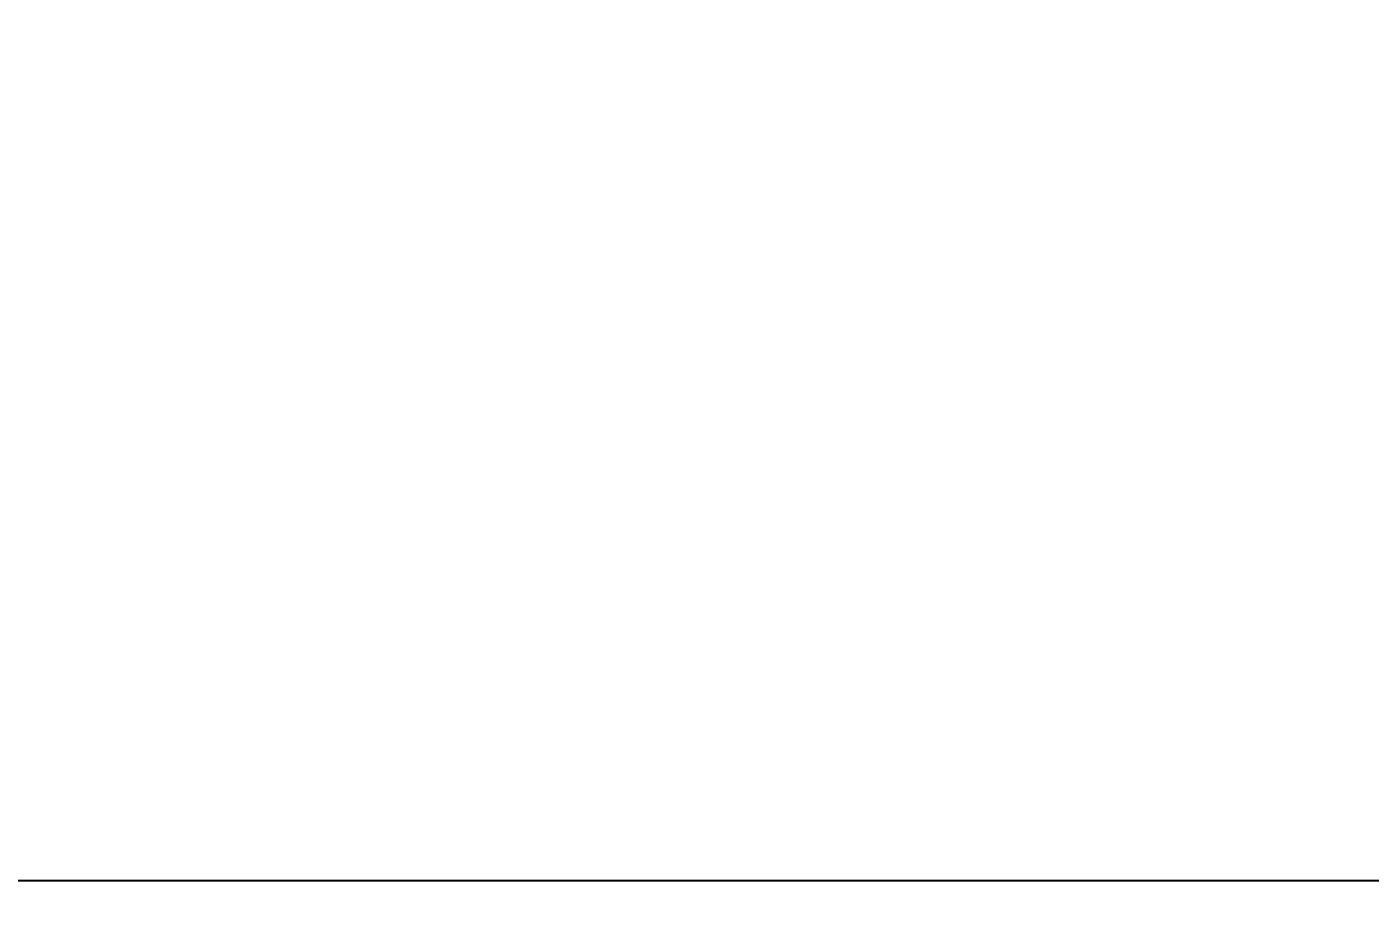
# Model space of a CAD drawing. Header units: millimetres. Extents: x -176651 to 424033, y -469666 to 486614.
# Drawn here: x 261439 to 262210, y 88735 to 89242 of the extents above; entities that cross this region are included whole.
import ezdxf
from ezdxf import colors
from ezdxf.entities.mleader import LeaderData, LeaderLine
from ezdxf.math import Vec2, Vec3

# ---------------------------------------------------------------- set-up
doc = ezdxf.new("R2010")
doc.units = ezdxf.units.MM
for name, color, linetype in [('1625_East Villa$0$ad-Elevation 10', 8, 'Continuous'), ('1625_East Villa$0$ad-Furniture', 8, 'Continuous'), ('Site Levels$0$ad-Lvl-Entance road', 4, 'Continuous'), ('Site Levels$0$ad-Lvl-Plinth', 30, 'Continuous')]:
    doc.layers.add(name, color=color, linetype=linetype)
doc.layers.add('1625_East Villa$0$ad-Landscape', color=8, linetype='Continuous', lineweight=35)
doc.styles.add('Site Levels$0$Sections_The woods Site plan_Entrances$0$Standard', font='arial.ttf')
doc.styles.add('Site Levels$0$Standard', font='arial.ttf')

# ---------------------------------------------------------------- blocks, each defined once
blk = doc.blocks.new('1625_East Villa$0$A$C279134A6')
at = {"layer": '1625_East Villa$0$ad-Landscape', "linetype": 'Continuous'}
for p, q in [((333.1, 760.2), (359.9, 815)), ((313.1, 712.5), (317.1, 804.7)), ((185.4, 683.3), (169.6, 750.2))]:
    blk.add_line(p, q, dxfattribs=at)
for points in [[(431.2, 819.1), (431, 819.7), (430.9, 820.2), (430.8, 820.7), (430.7, 821.2), (430.6, 821.7), (430.6, 822.2), (430.5, 822.7), (430.5, 823.1), (430.6, 823.6), (430.7, 824), (430.8, 824.5), (431.1, 824.9), (431.4, 825.3), (431.8, 825.8), (432.3, 826.2), (432.9, 826.7), (433.7, 827.2), (434.6, 827.7), (435.8, 828.3), (437.3, 829), (439.2, 829.7), (441.5, 830.5), (444.2, 831.4), (447.4, 832.4)], [(431.2, 819.1), (432.3, 818.3), (433.3, 817.6), (434.2, 817.2), (434.9, 816.8), (435.6, 816.6), (436.1, 816.4), (436.6, 816.3), (437.1, 816.3), (437.6, 816.4), (438, 816.4), (438.4, 816.6), (438.9, 816.8), (439.3, 817.1), (439.8, 817.5), (440.3, 818), (440.8, 818.6), (441.3, 819.3), (441.9, 820.3), (442.5, 821.4), (443.2, 822.9), (444.1, 824.6), (445, 826.8), (446.1, 829.4), (447.4, 832.4)], [(300.1, 802.1), (300, 802.7), (299.8, 803.2), (299.7, 803.7), (299.6, 804.2), (299.6, 804.7), (299.5, 805.2), (299.5, 805.7), (299.5, 806.1), (299.5, 806.6), (299.6, 807), (299.8, 807.5), (300, 807.9), (300.3, 808.3), (300.7, 808.8), (301.2, 809.2), (301.9, 809.7), (302.6, 810.2), (303.6, 810.8), (304.8, 811.3), (306.3, 812), (308.1, 812.7), (310.4, 813.5), (313.1, 814.4), (316.4, 815.5)], [(300.1, 802.1), (301.3, 801.3), (302.3, 800.7), (303.2, 800.2), (303.9, 799.8), (304.5, 799.6), (305.1, 799.4), (305.6, 799.4), (306.1, 799.3), (306.5, 799.4), (306.9, 799.5), (307.4, 799.6), (307.8, 799.8), (308.3, 800.1), (308.7, 800.5), (309.2, 801), (309.7, 801.6), (310.2, 802.3), (310.8, 803.3), (311.5, 804.4), (312.2, 805.9), (313, 807.7), (314, 809.8), (315.1, 812.4), (316.4, 815.5)], [(361.3, 795.8), (361.2, 796.3), (361, 796.8), (360.9, 797.4), (360.8, 797.9), (360.7, 798.4), (360.7, 798.9), (360.7, 799.3), (360.7, 799.8), (360.7, 800.2), (360.8, 800.7), (361, 801.1), (361.2, 801.6), (361.5, 802), (361.9, 802.4), (362.4, 802.9), (363, 803.4), (363.8, 803.9), (364.8, 804.4), (366, 805), (367.5, 805.6), (369.3, 806.4), (371.6, 807.2), (374.3, 808.1), (377.5, 809.1)], [(361.3, 795.8), (362.5, 795), (363.5, 794.3), (364.3, 793.8), (365.1, 793.5), (365.7, 793.2), (366.3, 793.1), (366.8, 793), (367.2, 793), (367.7, 793), (368.1, 793.1), (368.6, 793.2), (369, 793.4), (369.5, 793.7), (369.9, 794.1), (370.4, 794.6), (370.9, 795.2), (371.4, 796), (372, 796.9), (372.6, 798.1), (373.4, 799.5), (374.2, 801.3), (375.2, 803.5), (376.3, 806), (377.5, 809.1)], [(497.8, 775.5), (497.6, 776), (497.5, 776.5), (497.4, 777.1), (497.3, 777.6), (497.2, 778.1), (497.2, 778.6), (497.1, 779), (497.1, 779.5), (497.2, 779.9), (497.3, 780.4), (497.4, 780.8), (497.7, 781.3), (498, 781.7), (498.4, 782.1), (498.9, 782.6), (499.5, 783.1), (500.3, 783.6), (501.2, 784.1), (502.4, 784.7), (503.9, 785.3), (505.8, 786.1), (508, 786.9), (510.8, 787.8), (514, 788.8)], [(497.8, 775.5), (498.9, 774.7), (499.9, 774), (500.8, 773.5), (501.5, 773.2), (502.2, 772.9), (502.7, 772.8), (503.2, 772.7), (503.7, 772.7), (504.2, 772.7), (504.6, 772.8), (505, 772.9), (505.5, 773.1), (505.9, 773.4), (506.4, 773.8), (506.9, 774.3), (507.4, 774.9), (507.9, 775.7), (508.5, 776.6), (509.1, 777.8), (509.8, 779.2), (510.7, 781), (511.6, 783.2), (512.7, 785.7), (514, 788.8)], [(457.9, 740.6), (458.6, 740.9), (459.3, 741.3), (459.9, 741.6), (460.6, 741.9), (461.3, 742.1), (461.9, 742.3), (462.6, 742.5), (463.2, 742.6), (463.9, 742.7), (464.5, 742.7), (465.1, 742.6), (465.8, 742.4), (466.5, 742.1), (467.2, 741.7), (468, 741.1), (468.8, 740.4), (469.7, 739.5), (470.7, 738.3), (471.8, 736.8), (473, 735), (474.3, 732.8), (475.8, 730), (477.5, 726.8), (479.3, 722.9)], [(326.6, 591.6), (193.3, 662.6), (145.5, 732.7)], [(254.4, 734.2), (253.5, 732.3), (252.9, 730.7), (252.5, 729.4), (252.2, 728.3), (252.1, 727.4), (252, 726.6), (252.1, 725.8), (252.2, 725.2), (252.4, 724.6), (252.6, 724), (252.9, 723.4), (253.3, 722.9), (253.9, 722.3), (254.5, 721.8), (255.4, 721.3), (256.3, 720.8), (257.5, 720.3), (259, 719.8), (260.7, 719.3), (262.8, 718.7), (265.3, 718.2), (268.2, 717.6), (271.7, 717), (275.8, 716.4)], [(254.4, 734.2), (255, 734.5), (255.7, 734.8), (256.4, 735.1), (257.1, 735.4), (257.7, 735.7), (258.4, 735.9), (259.1, 736.1), (259.7, 736.2), (260.3, 736.2), (261, 736.2), (261.6, 736.2), (262.3, 736), (263, 735.7), (263.7, 735.2), (264.5, 734.7), (265.3, 733.9), (266.2, 733), (267.2, 731.9), (268.3, 730.4), (269.5, 728.6), (270.8, 726.3), (272.3, 723.6), (273.9, 720.3), (275.8, 716.4)], [(457.9, 740.6), (457.1, 738.8), (456.5, 737.2), (456, 735.9), (455.8, 734.7), (455.6, 733.8), (455.6, 733), (455.6, 732.3), (455.7, 731.6), (455.9, 731), (456.1, 730.4), (456.5, 729.9), (456.9, 729.3), (457.4, 728.8), (458.1, 728.3), (458.9, 727.7), (459.9, 727.2), (461.1, 726.7), (462.5, 726.2), (464.2, 725.7), (466.3, 725.2), (468.8, 724.6), (471.8, 724.1), (475.2, 723.5), (479.3, 722.9)], [(316.2, 690.2), (316.1, 690.7), (316, 691.2), (315.9, 691.8), (315.8, 692.3), (315.7, 692.8), (315.6, 693.2), (315.6, 693.7), (315.6, 694.2), (315.7, 694.6), (315.8, 695.1), (315.9, 695.5), (316.1, 695.9), (316.4, 696.4), (316.9, 696.8), (317.4, 697.3), (318, 697.8), (318.8, 698.3), (319.7, 698.8), (320.9, 699.4), (322.4, 700), (324.3, 700.7), (326.5, 701.6), (329.3, 702.5), (332.5, 703.5)], [(316.2, 690.2), (317.4, 689.4), (318.4, 688.7), (319.3, 688.2), (320, 687.9), (320.7, 687.6), (321.2, 687.5), (321.7, 687.4), (322.2, 687.4), (322.6, 687.4), (323.1, 687.5), (323.5, 687.6), (324, 687.8), (324.4, 688.1), (324.9, 688.5), (325.4, 689), (325.9, 689.6), (326.4, 690.4), (327, 691.3), (327.6, 692.5), (328.3, 693.9), (329.2, 695.7), (330.1, 697.9), (331.2, 700.4), (332.5, 703.5)], [(194.9, 691.6), (195.6, 692), (196.3, 692.3), (197, 692.6), (197.6, 692.9), (198.3, 693.1), (199, 693.3), (199.6, 693.5), (200.2, 693.6), (200.9, 693.7), (201.5, 693.7), (202.1, 693.6), (202.8, 693.4), (203.5, 693.1), (204.2, 692.7), (205, 692.1), (205.8, 691.4), (206.8, 690.5), (207.7, 689.3), (208.8, 687.9), (210, 686), (211.4, 683.8), (212.8, 681.1), (214.5, 677.8), (216.3, 673.9)], [(244, 687.6), (243.9, 688.2), (243.8, 688.7), (243.7, 689.2), (243.6, 689.7), (243.5, 690.2), (243.4, 690.7), (243.4, 691.2), (243.4, 691.6), (243.5, 692.1), (243.6, 692.5), (243.7, 693), (243.9, 693.4), (244.2, 693.8), (244.7, 694.3), (245.2, 694.7), (245.8, 695.2), (246.6, 695.7), (247.5, 696.2), (248.7, 696.8), (250.2, 697.5), (252.1, 698.2), (254.3, 699), (257.1, 699.9), (260.3, 700.9)], [(244, 687.6), (245.2, 686.8), (246.2, 686.2), (247.1, 685.7), (247.8, 685.3), (248.5, 685.1), (249, 684.9), (249.5, 684.8), (250, 684.8), (250.4, 684.9), (250.9, 684.9), (251.3, 685.1), (251.8, 685.3), (252.2, 685.6), (252.7, 686), (253.2, 686.5), (253.7, 687.1), (254.2, 687.8), (254.8, 688.8), (255.4, 689.9), (256.1, 691.4), (256.9, 693.1), (257.9, 695.3), (259, 697.9), (260.3, 700.9)], [(403.2, 695.4), (402.4, 693.6), (401.8, 692), (401.4, 690.7), (401.1, 689.6), (401, 688.6), (400.9, 687.8), (401, 687.1), (401.1, 686.5), (401.2, 685.9), (401.5, 685.3), (401.8, 684.7), (402.2, 684.1), (402.7, 683.6), (403.4, 683.1), (404.2, 682.6), (405.2, 682.1), (406.4, 681.6), (407.8, 681), (409.6, 680.5), (411.6, 680), (414.1, 679.5), (417.1, 678.9), (420.6, 678.3), (424.7, 677.7)], [(403.2, 695.4), (403.9, 695.8), (404.6, 696.1), (405.3, 696.4), (406, 696.7), (406.6, 696.9), (407.3, 697.2), (407.9, 697.3), (408.6, 697.4), (409.2, 697.5), (409.8, 697.5), (410.5, 697.4), (411.1, 697.2), (411.8, 696.9), (412.6, 696.5), (413.3, 695.9), (414.2, 695.2), (415.1, 694.3), (416.1, 693.1), (417.1, 691.7), (418.4, 689.9), (419.7, 687.6), (421.2, 684.9), (422.8, 681.6), (424.7, 677.7)], [(194.9, 691.6), (194.1, 689.8), (193.5, 688.2), (193.1, 686.9), (192.8, 685.8), (192.6, 684.8), (192.6, 684), (192.6, 683.3), (192.8, 682.7), (192.9, 682), (193.2, 681.4), (193.5, 680.9), (193.9, 680.3), (194.4, 679.8), (195.1, 679.3), (195.9, 678.8), (196.9, 678.2), (198.1, 677.7), (199.5, 677.2), (201.2, 676.7), (203.3, 676.2), (205.8, 675.6), (208.8, 675.1), (212.3, 674.5), (216.3, 673.9)]]:
    blk.add_lwpolyline(points, dxfattribs=at)
for centre, radius, start, end in [((389.9, 679.2), 155.4, 120.8041, 186.6856), ((-673.3, 960.8), 1021, 340.9443, 351.6517), ((100, 773), 295.6, 344.6527, 7.9404), ((695.6, 561.7), 338.7, 133.1945, 174.9132), ((346.5, 833.1), 89, 306.6105, 345.0455), ((374.9, 896), 147.4, 288.8165, 320.5033), ((141.3, 1090.6), 464.8, 301.6227, 321.1035), ((172.1, 733.8), 67.9, 351.7576, 43.6802), ((128.2, 673.6), 110.4, 14.2876, 54.1159), ((83.4, 661.2), 59.2, 335.0444, 51.6546), ((124.5, 703.8), 35, 211.1943, 298.9324)]:
    blk.add_arc(centre, radius, start, end, dxfattribs=at)
blk = doc.blocks.new('1625_East Villa$0$zw$DAD3')
at = {"transparency": 33554610}
h = blk.add_hatch(dxfattribs=at)
h.set_pattern_fill('DOTS', color=35, scale=20, angle=360)
h.set_pattern_definition([(360, (-800139.518, 271344.397), (15.875, 31.75), [0, -31.75])])
h.paths.add_polyline_path([(450, -2530), (2915, -2530), (2915, -450), (450, -450)])
at = {"layer": '1625_East Villa$0$ad-Elevation 10'}
blk.add_lwpolyline([(450, -2530), (2915, -2530), (2915, -450), (450, -450)], close=True, dxfattribs=at)
at = {"layer": '1625_East Villa$0$ad-Landscape', "xscale": -0.7689692653037794, "yscale": 0.7689692653037794, "zscale": 0.7689692653037794, "rotation": 180}
blk.add_blockref('1625_East Villa$0$A$C279134A6', (1775.58, -1779.13), dxfattribs=at)
blk = doc.blocks.new('1625_East Villa$0$zw$D46D')
at = {"layer": '1625_East Villa$0$ad-Furniture'}
blk.add_blockref('1625_East Villa$0$zw$DAD3', (3610, 8185), dxfattribs=at)
blk = doc.blocks.new('1625_East Villa')
at = {"layer": '1625_East Villa$0$ad-Furniture'}
blk.add_blockref('1625_East Villa$0$zw$D46D', (0, 0), dxfattribs=at)
blk = doc.blocks.new("All Plot's Villa Plans")
at = {"ltscale": 5}
blk.add_blockref('1625_East Villa', (256422.28, 83354.9), dxfattribs=at)
blk = doc.blocks.new('Site Levels$0$zw$63CD')
at = {"layer": 'Site Levels$0$ad-Lvl-Plinth', "insert": (269697.02, -9405.09), "char_height": 1269.9849, "width": 5416.267, "attachment_point": 5, "style": 'Site Levels$0$Sections_The woods Site plan_Entrances$0$Standard', "bg_fill": 19, "box_fill_scale": 1.5, "bg_fill_color": 257, "bg_fill_transparency": 0}
blk.add_mtext('\\pxt4;498.54', dxfattribs=at)
blk = doc.blocks.new('Site Levels$0$zw$1B0B')
at = {"layer": 'Site Levels$0$ad-Lvl-Entance road'}
ml = blk.add_multileader_mtext('Standard', dxfattribs=at)
ml.set_content('{\\fArial|b1|i0|c0|p34;497.57}', color=256, style='Site Levels$0$Standard')
ml.set_leader_properties()
ml.build(insert=Vec2(0, 0))
ml.multileader.update_dxf_attribs({"has_text_frame": 1, "arrow_head_size": 1219.19, "scale": 12})
ctx = ml.context
ctx.base_point, ctx.scale, ctx.char_height, ctx.arrow_head_size, ctx.landing_gap_size, ctx.plane_origin = Vec3(215314.53, -9726.37), 12, 1219.1855, 1219.19, 609.59, Vec3(213475.25, -5006.15)
notes = []
notes.append((ctx, [(0, (1, 1, 0), (214469.55, -9726.37), (1, 0), 844.97, [(0, [(213475.25, -5006.15)], 0, [])])]))
ctx.mtext.insert, ctx.mtext.width, ctx.mtext.defined_height, ctx.mtext.flow_direction = Vec3(215924.12, -9105.97), 5138.4893, 1392.36, 5
ctx.mtext.has_bg_fill, ctx.mtext.bg_color, ctx.mtext.bg_scale_factor, ctx.mtext.bg_transparency, ctx.mtext.use_window_bg_color = 1, -1027028792, 1.5, 0, 1
for ctx, leaders in notes:
    for number, flags, end, landing, length, lines in leaders:
        leader = LeaderData()
        leader.index, (leader.has_last_leader_line, leader.has_dogleg_vector, leader.attachment_direction) = number, flags
        leader.last_leader_point, leader.dogleg_vector, leader.dogleg_length = Vec3(end), Vec3(landing), length
        for number, points, colour, breaks in lines:
            line = LeaderLine()
            line.index, line.vertices, line.color, line.breaks = number, Vec3.list(points), colors.encode_raw_color(colour), breaks
            leader.lines.append(line)
        ctx.leaders.append(leader)
blk = doc.blocks.new('Site Levels')
at = {"layer": 'Site Levels$0$ad-Lvl-Entance road', "ltscale": 5}
blk.add_blockref('Site Levels$0$zw$1B0B', (-5982.94, 99418.55), dxfattribs=at)
at = {"layer": 'Site Levels$0$ad-Lvl-Plinth', "ltscale": 5}
blk.add_blockref('Site Levels$0$zw$63CD', (-5982.94, 99418.55), dxfattribs=at)

msp = doc.modelspace()

# ---------------------------------------------------------------- block references
at = {"ltscale": 5}
msp.add_blockref("All Plot's Villa Plans", (0, 0), dxfattribs=at)

# ---------------------------------------------------------------- next in the draw order: block references
msp.add_blockref('Site Levels', (0, 0), dxfattribs=at)

doc.saveas('drawing.dxf')
